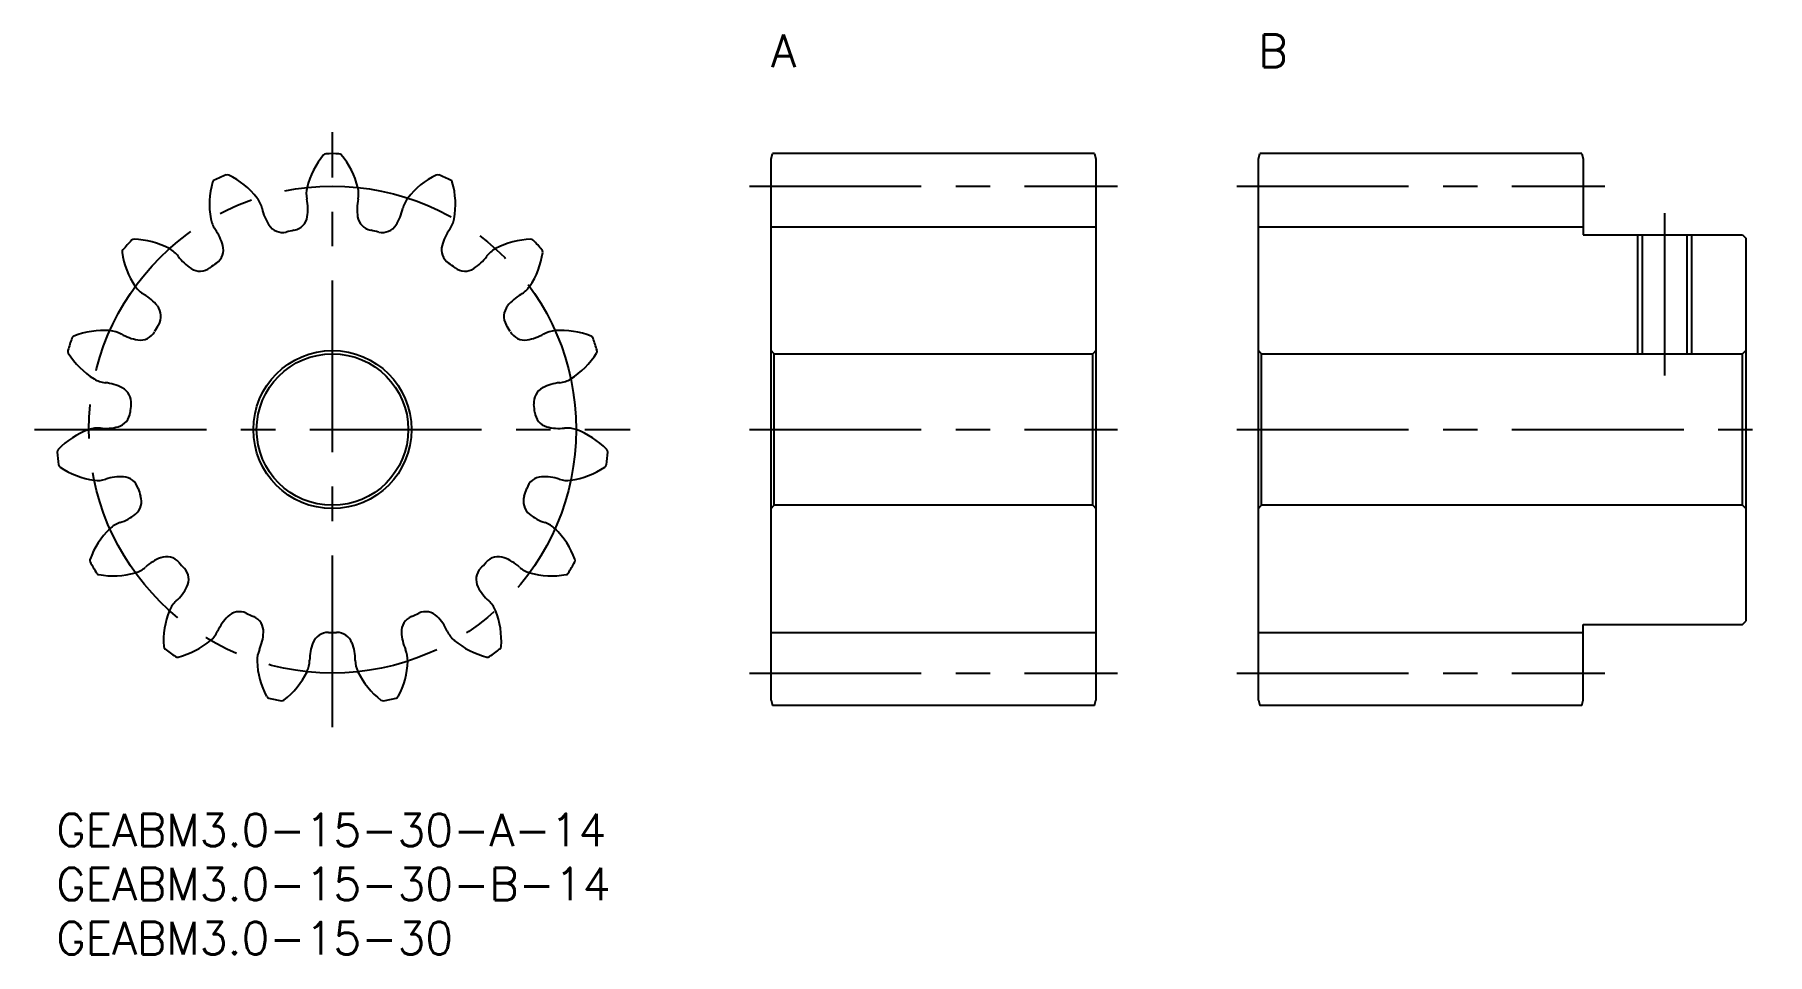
# Model space of a CAD drawing. Extents: x -2 to 158, y -13 to 72.
import ezdxf

# ---------------------------------------------------------------- set-up
doc = ezdxf.new("R2010")
doc.units = 0
doc.header["$LTSCALE"] = 0.5
doc.linetypes.add('CENTER', pattern=[50.8, 31.75, -6.35, 6.35, -6.35])
for name, color, linetype in [('MSM_CENTER', 1, 'CENTER'), ('MSM_CONTINUOUS', 7, 'CONTINUOUS'), ('MSM_NARROW', 5, 'CONTINUOUS'), ('MSM_PART_NUMBER', 7, 'CONTINUOUS')]:
    doc.layers.add(name, color=color, linetype=linetype)
doc.styles.get("Standard").update_dxf_attribs({"font": 'txt.shx', "height": 1, "bigfont": 'bigfont.shx'})

# ---------------------------------------------------------------- blocks, each defined once
blk = doc.blocks.new('*U3')
at = {"layer": 'MSM_PART_NUMBER'}
blk.add_text('GEABM3.0-15-30-B-14', height=3, dxfattribs=at).set_placement((0, -8))
blk = doc.blocks.new('*U4')
at = {"layer": 'MSM_PART_NUMBER'}
blk.add_text('GEABM3.0-15-30-A-14', height=3, dxfattribs=at).set_placement((0, -3))
blk = doc.blocks.new('*U5')
at = {"layer": 'MSM_PART_NUMBER'}
blk.add_text('GEABM3.0-15-30', height=3, dxfattribs=at).set_placement((0, -13))
blk = doc.blocks.new('*U6')
at = {"layer": 'MSM_PART_NUMBER'}
blk.add_text('A', height=3, dxfattribs=at).set_placement((66, 69))
blk = doc.blocks.new('*U7')
at = {"layer": 'MSM_PART_NUMBER'}
blk.add_text('B', height=3, dxfattribs=at).set_placement((111, 69))

msp = doc.modelspace()

# ---------------------------------------------------------------- linework, layer by layer
at = {"layer": 'MSM_CENTER'}
for p, q in [((25.5, 8), (25.5, 63)), ((64, 58), (98, 58)), ((109, 58), (143, 58)), ((148.5, 55.5), (148.5, 40.5)), ((-2, 35.5), (53, 35.5)), ((64, 35.5), (98, 35.5)), ((109, 35.5), (158, 35.5)), ((64, 13), (98, 13)), ((109, 13), (143, 13))]:
    msp.add_line(p, q, dxfattribs=at)
msp.add_circle((25.5, 35.5), 22.5, dxfattribs=at)
at = {"layer": 'MSM_CONTINUOUS'}
for p, q in [((66, 60.5), (66.13, 61)), ((95.87, 61), (66.13, 61)), ((95.87, 61), (96, 60.5)), ((111, 60.5), (111.13, 61)), ((140.87, 61), (111.13, 61)), ((140.87, 61), (141, 60.5)), ((66, 10.5), (66, 60.5)), ((96, 60.5), (96, 10.5)), ((111, 10.5), (111, 60.5)), ((141, 60.5), (141, 53.5)), ((66, 54.25), (96, 54.25)), ((111, 54.25), (141, 54.25)), ((141, 53.5), (155.7, 53.5)), ((146.43, 53.5), (146.43, 42.5)), ((150.57, 53.5), (150.57, 42.5)), ((155.7, 53.5), (156, 53.2)), ((156, 53.2), (156, 17.8)), ((66.3, 42.5), (66, 42.8)), ((66.3, 42.5), (95.7, 42.5)), ((66.3, 28.5), (66.3, 42.5)), ((96, 42.8), (95.7, 42.5)), ((95.7, 28.5), (95.7, 42.5)), ((111.3, 42.5), (111, 42.8)), ((111.3, 42.5), (155.7, 42.5)), ((111.3, 28.5), (111.3, 42.5)), ((156, 42.8), (155.7, 42.5)), ((155.7, 28.5), (155.7, 42.5)), ((66, 28.2), (66.3, 28.5)), ((95.7, 28.5), (66.3, 28.5)), ((95.7, 28.5), (96, 28.2)), ((111, 28.2), (111.3, 28.5)), ((155.7, 28.5), (111.3, 28.5)), ((155.7, 28.5), (156, 28.2)), ((155.7, 17.5), (156, 17.8)), ((66, 16.75), (96, 16.75)), ((111, 16.75), (141, 16.75)), ((141, 10.5), (141, 17.5)), ((141, 17.5), (155.7, 17.5)), ((66, 10.5), (66.13, 10)), ((95.87, 10), (66.13, 10)), ((95.87, 10), (96, 10.5)), ((111, 10.5), (111.13, 10)), ((140.87, 10), (111.13, 10)), ((140.87, 10), (141, 10.5))]:
    msp.add_line(p, q, dxfattribs=at)
for radius in [7.3, 7]:
    msp.add_circle((25.5, 35.5), radius, dxfattribs=at)
for centre, radius, start, end in [((30.43, 56.06), 7.5, 139.9715, 166), ((24.91, 60.69), 0.3, 91.3368, 139.9715), ((25.5, 35.5), 25.5, 88.6632, 91.3368), ((26.09, 60.69), 0.3, 40.0285, 88.6632), ((20.57, 56.06), 7.5, 14, 40.0285), ((21.64, 56.29), 7.5, 163.9715, 190), ((14.72, 58.28), 0.3, 115.3368, 163.9715), ((25.5, 35.5), 25.5, 112.6632, 115.3368), ((15.79, 58.75), 0.3, 64.0285, 112.6632), ((12.64, 52.28), 7.5, 38, 64.0285), ((25.5, 57.29), 2.42, 166, 191.736), ((25.5, 57.29), 2.42, 348.264, 14), ((38.36, 52.28), 7.5, 115.9715, 142), ((35.21, 58.75), 0.3, 67.3368, 115.9715), ((25.5, 35.5), 25.5, 64.6632, 67.3368), ((36.28, 58.28), 0.3, 16.0285, 64.6632), ((29.36, 56.29), 7.5, 350, 16.0285), ((16.64, 55.41), 2.42, 12.264, 38), ((18.61, 55.86), 4.62, 351.2529, 11.6994), ((32.39, 55.86), 4.62, 168.3006, 188.7471), ((34.36, 55.41), 2.42, 142, 167.736), ((16.64, 55.41), 2.42, 190, 215.736), ((23.52, 56.9), 4.62, 192.3006, 212.7471), ((20.89, 55.22), 1.5, 212.7471, 283.145), ((21.69, 55.39), 1.5, 280.855, 351.2529), ((29.31, 55.39), 1.5, 188.7471, 259.145), ((30.11, 55.22), 1.5, 256.855, 327.2529), ((27.48, 56.9), 4.62, 327.2529, 347.6994), ((34.36, 55.41), 2.42, 324.264, 350), ((25.5, 35.5), 25.5, 136.6632, 139.3368), ((7.17, 52.79), 0.3, 88.0285, 136.6632), ((6.92, 45.6), 7.5, 62, 88.0285), ((10.92, 51.3), 4.62, 15.2529, 35.6994), ((25.5, 35.5), 18.75, 100.855, 103.145), ((25.5, 35.5), 18.75, 76.855, 79.145), ((40.08, 51.3), 4.62, 144.3006, 164.7471), ((44.08, 45.6), 7.5, 91.9715, 118), ((43.83, 52.79), 0.3, 43.3368, 91.9715), ((25.5, 35.5), 25.5, 40.6632, 43.3368), ((6.38, 51.92), 0.3, 139.3368, 187.9715), ((13.51, 52.92), 7.5, 187.9715, 214), ((9.31, 50.08), 2.42, 36.264, 62), ((14.98, 54.25), 4.62, 216.3006, 236.7471), ((13.93, 52.12), 1.5, 304.855, 15.2529), ((37.07, 52.12), 1.5, 164.7471, 235.145), ((36.02, 54.25), 4.62, 303.2529, 323.6994), ((41.69, 50.08), 2.42, 118, 143.736), ((37.49, 52.92), 7.5, 326, 352.0285), ((44.62, 51.92), 0.3, 352.0285, 40.6632), ((13.27, 51.64), 1.5, 236.7471, 307.145), ((25.5, 35.5), 18.75, 124.855, 127.145), ((25.5, 35.5), 18.75, 52.855, 55.145), ((37.73, 51.64), 1.5, 232.855, 303.2529), ((9.31, 50.08), 2.42, 214, 239.736), ((41.69, 50.08), 2.42, 300.264, 326), ((5.76, 44), 4.62, 39.2529, 59.6994), ((8.17, 45.97), 1.5, 328.855, 39.2529), ((42.83, 45.97), 1.5, 140.7471, 211.145), ((45.24, 44), 4.62, 120.3006, 140.7471), ((25.5, 35.5), 18.75, 148.855, 151.145), ((25.5, 35.5), 18.75, 28.855, 31.145), ((25.5, 35.5), 25.5, 160.6632, 163.3368), ((1.72, 43.84), 0.3, 112.0285, 160.6632), ((4.42, 37.17), 7.5, 86, 112.0285), ((4.78, 42.23), 2.42, 60.264, 86), ((8.27, 48.35), 4.62, 240.3006, 260.7471), ((7.76, 45.27), 1.5, 260.7471, 331.145), ((43.24, 45.27), 1.5, 208.855, 279.2529), ((42.73, 48.35), 4.62, 279.2529, 299.6994), ((46.22, 42.23), 2.42, 94, 119.736), ((46.58, 37.17), 7.5, 67.9715, 94), ((49.28, 43.84), 0.3, 19.3368, 67.9715), ((25.5, 35.5), 25.5, 16.6632, 19.3368), ((1.36, 42.73), 0.3, 163.3368, 211.9715), ((7.47, 46.54), 7.5, 211.9715, 238), ((43.53, 46.54), 7.5, 302, 328.0285), ((49.64, 42.73), 0.3, 328.0285, 16.6632), ((4.78, 42.23), 2.42, 238, 263.736), ((46.22, 42.23), 2.42, 276.264, 302), ((4.01, 35.24), 4.62, 63.2529, 83.6994), ((5.41, 38.02), 1.5, 352.855, 63.2529), ((45.59, 38.02), 1.5, 116.7471, 187.145), ((46.99, 35.24), 4.62, 96.3006, 116.7471), ((5.32, 37.21), 1.5, 284.7471, 355.145), ((25.5, 35.5), 18.75, 172.855, 175.145), ((25.5, 35.5), 18.75, 4.855, 7.145), ((45.68, 37.21), 1.5, 184.855, 255.2529), ((5.57, 28.45), 7.5, 110, 136.0285), ((3.83, 33.22), 2.42, 84.264, 110), ((4.53, 40.23), 4.62, 264.3006, 284.7471), ((46.47, 40.23), 4.62, 255.2529, 275.6994), ((47.17, 33.22), 2.42, 70, 95.736), ((45.43, 28.45), 7.5, 43.9715, 70), ((0.38, 33.45), 0.3, 136.0285, 184.6632), ((50.62, 33.45), 0.3, 355.3368, 43.9715), ((25.5, 35.5), 25.5, 184.6632, 187.3368), ((0.51, 32.28), 0.3, 187.3368, 235.9715), ((4.54, 38.25), 7.5, 235.9715, 262), ((46.46, 38.25), 7.5, 278, 304.0285), ((50.49, 32.28), 0.3, 304.0285, 352.6632), ((25.5, 35.5), 25.5, 352.6632, 355.3368), ((3.83, 33.22), 2.42, 262, 287.736), ((5.97, 26.52), 4.62, 87.2529, 107.6994), ((6.12, 29.63), 1.5, 16.855, 87.2529), ((44.88, 29.63), 1.5, 92.7471, 163.145), ((45.03, 26.52), 4.62, 72.3006, 92.7471), ((47.17, 33.22), 2.42, 252.264, 278), ((6.37, 28.86), 1.5, 308.7471, 19.145), ((25.5, 35.5), 18.75, 196.855, 199.145), ((44.63, 28.86), 1.5, 160.855, 231.2529), ((25.5, 35.5), 18.75, 340.855, 343.145), ((4.42, 31.29), 4.62, 288.3006, 308.7471), ((46.58, 31.29), 4.62, 231.2529, 251.6994), ((10.16, 20.95), 7.5, 134, 160.0285), ((6.63, 24.6), 2.42, 108.264, 134), ((44.37, 24.6), 2.42, 46, 71.736), ((40.84, 20.95), 7.5, 19.9715, 46), ((3.39, 23.41), 0.3, 160.0285, 208.6632), ((25.5, 35.5), 25.5, 208.6632, 211.3368), ((6.63, 24.6), 2.42, 286, 311.736), ((11.31, 19.35), 4.62, 111.2529, 131.6994), ((10.18, 22.25), 1.5, 40.855, 111.2529), ((25.5, 35.5), 18.75, 220.855, 223.145), ((10.73, 21.65), 1.5, 332.7471, 43.145), ((40.27, 21.65), 1.5, 136.855, 207.2529), ((25.5, 35.5), 18.75, 316.855, 319.145), ((40.82, 22.25), 1.5, 68.7471, 139.145), ((39.69, 19.35), 4.62, 48.3006, 68.7471), ((44.37, 24.6), 2.42, 228.264, 254), ((25.5, 35.5), 25.5, 328.6632, 331.3368), ((47.61, 23.41), 0.3, 331.3368, 19.9715), ((3.98, 22.39), 0.3, 211.3368, 259.9715), ((5.23, 29.48), 7.5, 259.9715, 286), ((7.96, 23.08), 4.62, 312.3006, 332.7471), ((43.04, 23.08), 4.62, 207.2529, 227.6994), ((45.77, 29.48), 7.5, 254, 280.0285), ((47.02, 22.39), 0.3, 280.0285, 328.6632), ((12.69, 17.87), 2.42, 132.264, 158), ((38.31, 17.87), 2.42, 22, 47.736), ((17.4, 15.97), 7.5, 158, 184.0285), ((19.11, 14.98), 4.62, 135.2529, 155.6994), ((16.9, 17.17), 1.5, 64.855, 135.2529), ((25.5, 35.5), 18.75, 244.855, 247.145), ((17.63, 16.84), 1.5, 356.7471, 67.145), ((33.37, 16.84), 1.5, 112.855, 183.2529), ((25.5, 35.5), 18.75, 292.855, 295.145), ((34.1, 17.17), 1.5, 44.7471, 115.145), ((31.89, 14.98), 4.62, 24.3006, 44.7471), ((33.6, 15.97), 7.5, 355.9715, 22), ((9.43, 21.76), 7.5, 283.9715, 310), ((12.69, 17.87), 2.42, 310, 335.736), ((14.52, 17.02), 4.62, 336.3006, 356.7471), ((25.1, 15.25), 1.5, 88.855, 159.2529), ((25.5, 35.5), 18.75, 268.855, 271.145), ((25.9, 15.25), 1.5, 20.7471, 91.145), ((36.48, 17.02), 4.62, 183.2529, 203.6994), ((38.31, 17.87), 2.42, 204.264, 230), ((41.57, 21.76), 7.5, 230, 256.0285), ((10.22, 15.46), 0.3, 184.0285, 232.6632), ((25.5, 35.5), 25.5, 232.6632, 235.3368), ((11.17, 14.77), 0.3, 235.3368, 283.9715), ((20.97, 14.19), 2.42, 156.264, 182), ((28.01, 14.15), 4.62, 159.2529, 179.6994), ((22.99, 14.15), 4.62, 0.3006, 20.7471), ((30.03, 14.19), 2.42, 358, 23.736), ((39.83, 14.77), 0.3, 256.0285, 304.6632), ((25.5, 35.5), 25.5, 304.6632, 307.3368), ((40.78, 15.46), 0.3, 307.3368, 355.9715), ((26.04, 14.36), 7.5, 182, 208.0285), ((16.41, 16.41), 7.5, 307.9715, 334), ((20.97, 14.19), 2.42, 334, 359.736), ((30.03, 14.19), 2.42, 180.264, 206), ((34.59, 16.41), 7.5, 206, 232.0285), ((24.96, 14.36), 7.5, 331.9715, 358), ((19.69, 10.98), 0.3, 208.0285, 256.6632), ((25.5, 35.5), 25.5, 256.6632, 259.3368), ((20.84, 10.74), 0.3, 259.3368, 307.9715), ((30.16, 10.74), 0.3, 232.0285, 280.6632), ((25.5, 35.5), 25.5, 280.6632, 283.3368), ((31.31, 10.98), 0.3, 283.3368, 331.9715)]:
    msp.add_arc(centre, radius, start, end, dxfattribs=at)
at = {"layer": 'MSM_NARROW'}
for p, q in [((146, 53.5), (146, 42.5)), ((151, 53.5), (151, 42.5))]:
    msp.add_line(p, q, dxfattribs=at)

# ---------------------------------------------------------------- block references
at = {"layer": 'MSM_CONTINUOUS'}
for name in ['*U6', '*U7', '*U4', '*U3', '*U5']:
    msp.add_blockref(name, (0, 0), dxfattribs=at)

doc.saveas('drawing.dxf')
